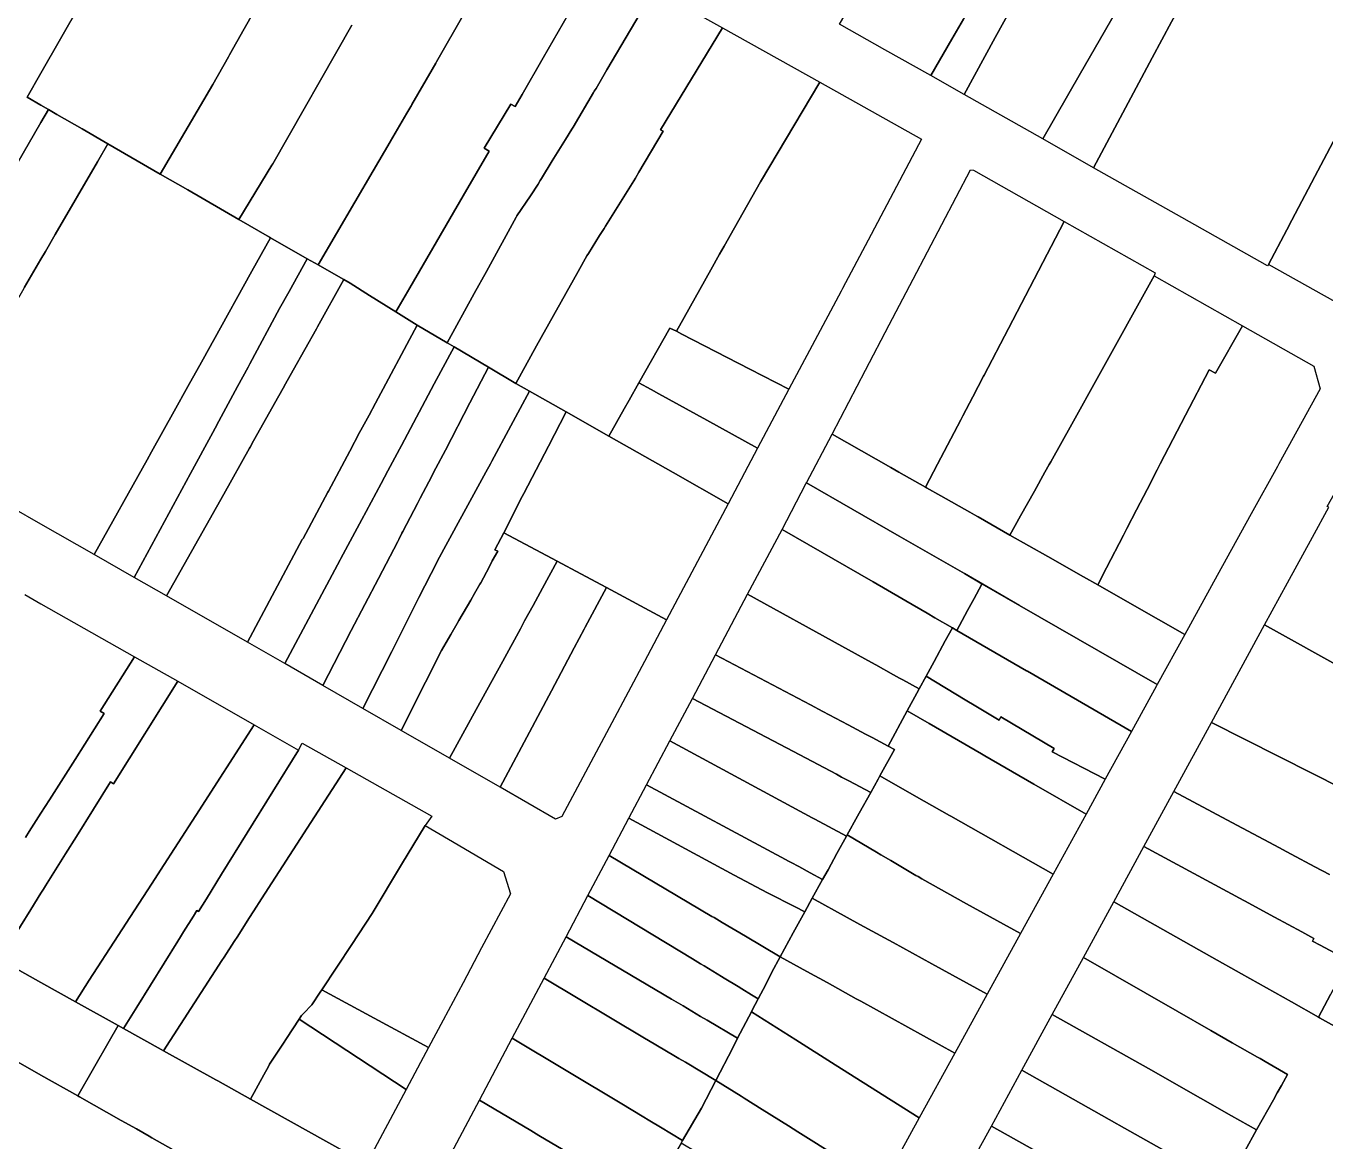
# Model space of a CAD drawing. Header units: metres. Extents: x 3 to 1005126, y 39 to 4383651.
# Drawn here: x 490904.7 to 491016.5, y 4371029.9 to 4371125.8 of the extents above; entities that cross this region are included whole.
import ezdxf

# ---------------------------------------------------------------- set-up
doc = ezdxf.new("R2010")
doc.units = ezdxf.units.M
doc.header["$MEASUREMENT"] = 0
doc.layers.add('TM_Llucmajor', color=7, linetype='Continuous')

msp = doc.modelspace()

# ---------------------------------------------------------------- linework, layer by layer
at = {"layer": 'TM_Llucmajor', "linetype": 'Continuous', "flags": 128}
for points in [[(490978.59, 4371123.79), (490974.69, 4371125.99), (490980.48, 4371135.8), (490982.63, 4371139.43), (490982.9, 4371139.89), (490984.62, 4371142.82), (490986.19, 4371145.47), (490988.19, 4371148.86), (490989.42, 4371150.95), (490996.12, 4371146.9), (490996.21, 4371146.85), (490997.52, 4371146.06), (490998.06, 4371145.73), (490998.74, 4371145.28), (490996.14, 4371140.86), (490993.57, 4371142.07), (490991.81, 4371138.87), (490991.14, 4371137.65), (490988.77, 4371133.34), (490987.62, 4371130.51), (490985.34, 4371126.42), (490984.34, 4371124.69), (490982.53, 4371121.56), (490978.59, 4371123.79)], [(490985.41, 4371119.93), (490982.53, 4371121.56), (490984.34, 4371124.69), (490985.34, 4371126.42), (490987.62, 4371130.51), (490988.77, 4371133.34), (490991.14, 4371137.65), (490991.81, 4371138.87), (490993.57, 4371142.07), (490996.14, 4371140.86), (490998.74, 4371145.28), (491002.57, 4371142.76), (490996.91, 4371133.64), (490995.89, 4371131.68), (490992.72, 4371133.32), (490991.81, 4371131.67), (490990.34, 4371128.99), (490990.16, 4371128.65), (490988.06, 4371124.83), (490985.41, 4371119.93)], [(490992.16, 4371116.12), (490985.41, 4371119.93), (490988.06, 4371124.83), (490990.16, 4371128.65), (490990.34, 4371128.99), (490991.81, 4371131.67), (490992.72, 4371133.32), (490995.89, 4371131.68), (490996.91, 4371133.64), (491002.57, 4371142.76), (491002.92, 4371142.53), (491006.07, 4371140.46), (491002.97, 4371135.01), (491002.24, 4371133.72), (491000.97, 4371131.5), (490999.18, 4371128.35), (490998.99, 4371128.01), (490997.44, 4371125.31), (490995.4, 4371121.76), (490992.16, 4371116.12)], [(490996.53, 4371113.64), (490992.16, 4371116.12), (490995.4, 4371121.76), (490997.44, 4371125.31), (490998.99, 4371128.01), (490999.18, 4371128.35), (491000.97, 4371131.5), (491002.24, 4371133.72), (491002.97, 4371135.01), (491006.07, 4371140.46), (491008.3, 4371138.99), (491009.61, 4371138.13), (491008.42, 4371135.91), (491006.78, 4371132.84), (491005.53, 4371130.5), (491003.67, 4371127.02), (491003.62, 4371126.92), (491003.23, 4371126.19), (491001.57, 4371123.08), (490996.53, 4371113.64)], [(490941.53, 4371098.22), (490940.94, 4371098.57), (490943.27, 4371102.81), (490944.31, 4371104.71), (490946.86, 4371109.37), (490946.94, 4371109.49), (490948.09, 4371111.22), (490948.76, 4371112.23), (490948.94, 4371112.53), (490949.04, 4371112.7), (490949.98, 4371114.22), (490951.12, 4371116.06), (490951.66, 4371116.94), (490951.77, 4371117.12), (490953.53, 4371120.12), (490953.59, 4371120.21), (490953.74, 4371120.46), (490954.67, 4371122.05), (490958.74, 4371128.96), (490964.62, 4371125.67), (490959.29, 4371116.89), (490959.51, 4371116.77), (490957.43, 4371113.25), (490957.16, 4371112.8), (490957.12, 4371112.73), (490954.55, 4371108.61), (490954.43, 4371108.41), (490954.05, 4371107.81), (490953.09, 4371106.27), (490952.96, 4371106.06), (490952.21, 4371104.72), (490948.63, 4371098.3), (490946.84, 4371095.08), (490944.49, 4371096.47), (490941.53, 4371098.22)], [(490948.02, 4371094.41), (490946.84, 4371095.08), (490948.63, 4371098.3), (490952.21, 4371104.72), (490952.96, 4371106.06), (490953.09, 4371106.27), (490954.05, 4371107.81), (490954.43, 4371108.41), (490954.55, 4371108.61), (490957.12, 4371112.73), (490957.16, 4371112.8), (490957.43, 4371113.25), (490959.51, 4371116.77), (490959.29, 4371116.89), (490964.62, 4371125.67), (490972.99, 4371120.99), (490967.87, 4371112.43), (490965.65, 4371108.47), (490964.76, 4371106.88), (490964.37, 4371106.19), (490963.62, 4371104.84), (490961.33, 4371100.76), (490960.65, 4371099.56), (490960.1, 4371099.84), (490957.43, 4371095.13), (490956.58, 4371093.64), (490956.16, 4371092.89), (490954.83, 4371090.55), (490951.16, 4371092.63), (490948.02, 4371094.41)], [(490966.97, 4371096.3), (490961.11, 4371099.32), (490960.65, 4371099.56), (490961.33, 4371100.76), (490963.62, 4371104.84), (490964.37, 4371106.19), (490964.76, 4371106.88), (490965.65, 4371108.47), (490967.87, 4371112.43), (490972.99, 4371120.99), (490981.74, 4371116.09), (490977.13, 4371107.4), (490974.93, 4371103.25), (490974.81, 4371103.02), (490972.32, 4371098.33), (490970.32, 4371094.57), (490966.97, 4371096.3)], [(490896.07, 4371088.66), (490890.96, 4371091.59), (490892.52, 4371094.28), (490895.7, 4371099.77), (490897.86, 4371103.49), (490899.32, 4371106), (490899.5, 4371106.32), (490899.77, 4371106.79), (490900.25, 4371107.61), (490900.78, 4371108.54), (490901.29, 4371109.41), (490906, 4371117.54), (490906.64, 4371118.65), (490907.38, 4371118.22), (490909.54, 4371116.97), (490911.76, 4371115.69), (490910.86, 4371114.13), (490907.23, 4371107.88), (490906.38, 4371106.43), (490906, 4371105.77), (490904.6, 4371103.36), (490904.42, 4371103.04), (490900.8, 4371096.81), (490896.07, 4371088.66)], [(490974.04, 4371090.72), (490976.92, 4371096.23), (490978.96, 4371100.13), (490981.01, 4371104.05), (490985.94, 4371113.45), (490986.2, 4371113.44), (490994.01, 4371109.02), (490989.2, 4371099.81), (490987.11, 4371095.79), (490987.06, 4371095.69), (490986.14, 4371093.93), (490985.28, 4371092.28), (490985.1, 4371091.94), (490983.11, 4371088.13), (490982.08, 4371086.15), (490979.79, 4371087.45), (490979.09, 4371087.85), (490974.04, 4371090.72)], [(490982.08, 4371086.15), (490983.11, 4371088.13), (490985.1, 4371091.94), (490985.28, 4371092.28), (490986.14, 4371093.93), (490987.06, 4371095.69), (490987.11, 4371095.79), (490989.2, 4371099.81), (490994.01, 4371109.02), (491001.84, 4371104.59), (491001.75, 4371104.34), (490996.98, 4371095.76), (490994.65, 4371091.58), (490992.84, 4371088.33), (490992.72, 4371088.11), (490992.34, 4371087.43), (490991.44, 4371085.82), (490990.25, 4371083.68), (490989.34, 4371082.03), (490986.59, 4371083.59), (490986.49, 4371083.65), (490985.89, 4371083.99), (490983.38, 4371085.41), (490982.17, 4371086.1), (490982.08, 4371086.15)], [(490914.03, 4371078.38), (490910.59, 4371080.35), (490915.13, 4371088.51), (490915.51, 4371089.19), (490917.46, 4371092.7), (490918.63, 4371094.8), (490919.81, 4371096.92), (490920.55, 4371098.25), (490920.73, 4371098.58), (490920.83, 4371098.76), (490924.15, 4371104.74), (490925.75, 4371107.61), (490928.91, 4371105.81), (490927.34, 4371102.98), (490926.53, 4371101.52), (490923.97, 4371096.77), (490923.81, 4371096.48), (490922.9, 4371094.8), (490921.3, 4371091.83), (490920.97, 4371091.23), (490920.77, 4371090.86), (490918.86, 4371087.32), (490914.03, 4371078.38)], [(490916.81, 4371076.79), (490914.03, 4371078.38), (490918.86, 4371087.32), (490920.77, 4371090.86), (490920.97, 4371091.23), (490921.3, 4371091.83), (490922.9, 4371094.8), (490923.81, 4371096.48), (490923.97, 4371096.77), (490926.53, 4371101.52), (490927.34, 4371102.98), (490928.91, 4371105.81), (490929.85, 4371105.28), (490931.99, 4371104.06), (490932.06, 4371104.01), (490929.79, 4371099.96), (490929.69, 4371099.78), (490927.69, 4371096.22), (490927.03, 4371095.04), (490926.83, 4371094.68), (490926.09, 4371093.36), (490925.94, 4371093.09), (490924.28, 4371090.14), (490923.98, 4371089.6), (490923.94, 4371089.51), (490921.72, 4371085.56), (490916.81, 4371076.79)], [(490923.76, 4371072.81), (490916.81, 4371076.79), (490921.72, 4371085.56), (490923.94, 4371089.51), (490923.98, 4371089.6), (490924.28, 4371090.14), (490925.94, 4371093.09), (490926.09, 4371093.36), (490926.83, 4371094.68), (490927.03, 4371095.04), (490927.69, 4371096.22), (490929.69, 4371099.78), (490929.79, 4371099.96), (490932.06, 4371104.01), (490932.58, 4371103.69), (490934.25, 4371102.65), (490936.53, 4371101.24), (490938.37, 4371100.09), (490934.77, 4371093.38), (490934.22, 4371092.35), (490933.52, 4371091.05), (490933.41, 4371090.85), (490932.56, 4371089.25), (490930.72, 4371085.81), (490930.67, 4371085.73), (490928.54, 4371081.74), (490928.48, 4371081.64), (490923.76, 4371072.81)], [(490989.34, 4371082.03), (490990.25, 4371083.68), (490991.44, 4371085.82), (490992.34, 4371087.43), (490992.72, 4371088.11), (490992.84, 4371088.33), (490994.65, 4371091.58), (490996.98, 4371095.76), (491001.75, 4371104.34), (491009.33, 4371100.04), (491007.01, 4371095.95), (491006.46, 4371096.26), (491004.43, 4371092.35), (491002.27, 4371088.16), (491001.99, 4371087.63), (491001.13, 4371085.96), (491000.23, 4371084.21), (490999.4, 4371082.6), (490999.09, 4371082.01), (490997.64, 4371079.2), (490996.89, 4371077.74), (490995.65, 4371078.44), (490992.59, 4371080.18), (490989.34, 4371082.03)], [(490926.97, 4371070.97), (490923.76, 4371072.81), (490928.48, 4371081.64), (490928.54, 4371081.74), (490930.67, 4371085.73), (490930.72, 4371085.81), (490932.56, 4371089.25), (490933.41, 4371090.85), (490933.52, 4371091.05), (490934.22, 4371092.35), (490934.77, 4371093.38), (490938.37, 4371100.09), (490940.94, 4371098.57), (490941.53, 4371098.22), (490939.83, 4371095.04), (490937, 4371089.73), (490936.83, 4371089.43), (490935.83, 4371087.55), (490935.26, 4371086.48), (490933.97, 4371084.07), (490933.59, 4371083.36), (490931.8, 4371080), (490931.74, 4371079.9), (490926.97, 4371070.97)], [(490967.64, 4371089.5), (490963.27, 4371091.91), (490959.13, 4371094.19), (490958.48, 4371094.55), (490957.43, 4371095.13), (490960.1, 4371099.84), (490960.65, 4371099.56), (490961.11, 4371099.32), (490966.97, 4371096.3), (490970.32, 4371094.57), (490967.64, 4371089.5)], [(490996.89, 4371077.74), (490997.64, 4371079.2), (490999.09, 4371082.01), (490999.4, 4371082.6), (491000.23, 4371084.21), (491001.13, 4371085.96), (491001.99, 4371087.63), (491002.27, 4371088.16), (491004.43, 4371092.35), (491006.46, 4371096.26), (491007.01, 4371095.95), (491009.33, 4371100.04), (491015.46, 4371096.56), (491016.02, 4371094.62), (491012.46, 4371088.16), (491012.34, 4371087.94), (491010.09, 4371083.86), (491007.17, 4371078.54), (491004.38, 4371073.48), (490999.85, 4371076.06), (490996.89, 4371077.74)], [(490930.23, 4371069.09), (490926.97, 4371070.97), (490931.74, 4371079.9), (490931.8, 4371080), (490933.59, 4371083.36), (490933.97, 4371084.07), (490935.26, 4371086.48), (490935.83, 4371087.55), (490936.83, 4371089.43), (490937, 4371089.73), (490939.83, 4371095.04), (490941.53, 4371098.22), (490944.49, 4371096.47), (490942.89, 4371093.4), (490940.78, 4371089.34), (490939.97, 4371087.78), (490939.36, 4371086.62), (490938.62, 4371085.19), (490938.38, 4371084.75), (490937.13, 4371082.35), (490937.05, 4371082.19), (490936.78, 4371081.66), (490936.69, 4371081.49), (490935.02, 4371078.28), (490932.69, 4371073.82), (490930.23, 4371069.09)], [(490933.69, 4371067.11), (490930.23, 4371069.09), (490932.69, 4371073.82), (490935.02, 4371078.28), (490936.69, 4371081.49), (490936.78, 4371081.66), (490937.05, 4371082.19), (490937.13, 4371082.35), (490938.38, 4371084.75), (490938.62, 4371085.19), (490939.36, 4371086.62), (490939.97, 4371087.78), (490940.78, 4371089.34), (490942.89, 4371093.4), (490944.49, 4371096.47), (490946.84, 4371095.08), (490948.02, 4371094.41), (490946.41, 4371091.44), (490944.77, 4371088.39), (490944.65, 4371088.16), (490944.26, 4371087.45), (490942.2, 4371083.65), (490942.06, 4371083.4), (490940.11, 4371079.8), (490940.07, 4371079.73), (490938.51, 4371076.65), (490938.28, 4371076.19), (490936.17, 4371072.01), (490933.69, 4371067.11)], [(490965.11, 4371084.73), (490960.37, 4371087.41), (490954.83, 4371090.55), (490956.16, 4371092.89), (490956.58, 4371093.64), (490957.43, 4371095.13), (490958.48, 4371094.55), (490959.13, 4371094.19), (490963.27, 4371091.91), (490967.64, 4371089.5), (490965.11, 4371084.73)], [(490936.99, 4371065.21), (490933.69, 4371067.11), (490936.17, 4371072.01), (490938.28, 4371076.19), (490938.51, 4371076.65), (490940.07, 4371079.73), (490940.11, 4371079.8), (490942.06, 4371083.4), (490942.2, 4371083.65), (490944.26, 4371087.45), (490944.65, 4371088.16), (490944.77, 4371088.39), (490946.41, 4371091.44), (490948.02, 4371094.41), (490951.16, 4371092.63), (490949.65, 4371089.69), (490947.54, 4371085.6), (490947.4, 4371085.34), (490945.8, 4371082.23), (490945.04, 4371080.76), (490945.28, 4371080.65), (490944.82, 4371079.8), (490944.55, 4371079.28), (490943.82, 4371077.93), (490943.75, 4371077.8), (490943.29, 4371077), (490942.96, 4371076.44), (490941.94, 4371074.68), (490941.79, 4371074.42), (490941.24, 4371073.46), (490940.44, 4371072.09), (490939.08, 4371069.37), (490936.99, 4371065.21)], [(490950.4, 4371079.78), (490945.8, 4371082.23), (490947.4, 4371085.34), (490947.54, 4371085.6), (490949.65, 4371089.69), (490951.16, 4371092.63), (490954.83, 4371090.55), (490960.37, 4371087.41), (490965.11, 4371084.73), (490961.49, 4371077.91), (490959.81, 4371074.75), (490954.63, 4371077.52), (490952.44, 4371078.69), (490950.4, 4371079.78)], [(491011.24, 4371074.3), (491013.22, 4371077.93), (491015.36, 4371081.86), (491016.75, 4371084.42), (491016.62, 4371084.49), (491021.62, 4371093.35), (491029.38, 4371088.96), (491023.94, 4371080.73), (491024.31, 4371080.46), (491022.71, 4371077.71), (491020.52, 4371073.94), (491018.41, 4371070.32), (491011.24, 4371074.3)], [(490979.81, 4371081.94), (490971.84, 4371086.53), (490974.04, 4371090.72), (490979.09, 4371087.85), (490979.79, 4371087.45), (490982.08, 4371086.15), (490982.17, 4371086.1), (490983.38, 4371085.41), (490985.89, 4371083.99), (490986.49, 4371083.65), (490986.59, 4371083.59), (490989.34, 4371082.03), (490992.59, 4371080.18), (490995.65, 4371078.44), (490996.89, 4371077.74), (490999.85, 4371076.06), (491004.38, 4371073.48), (491002, 4371069.16), (490990.16, 4371075.98), (490985.42, 4371078.71), (490979.81, 4371081.94)], [(490986.88, 4371077.74), (490986.25, 4371076.56), (490985.7, 4371075.55), (490984.77, 4371073.83), (490984.39, 4371074.05), (490982.89, 4371074.92), (490982.23, 4371075.3), (490980.37, 4371076.38), (490980.04, 4371076.57), (490977.56, 4371078), (490969.74, 4371082.52), (490971.79, 4371086.43), (490971.84, 4371086.53), (490979.81, 4371081.94), (490985.42, 4371078.71), (490986.93, 4371077.84), (490986.88, 4371077.74)], [(490966.78, 4371076.94), (490969.74, 4371082.52), (490977.56, 4371078), (490980.04, 4371076.57), (490980.37, 4371076.38), (490982.23, 4371075.3), (490982.89, 4371074.92), (490984.39, 4371074.05), (490983.78, 4371072.94), (490982.81, 4371071.16), (490982.12, 4371069.89), (490981.53, 4371068.8), (490980.12, 4371069.58), (490979.85, 4371069.73), (490979.33, 4371070.01), (490977.79, 4371070.86), (490977.44, 4371071.06), (490974.89, 4371072.47), (490966.78, 4371076.94)], [(490941.15, 4371062.82), (490936.99, 4371065.21), (490939.08, 4371069.37), (490940.44, 4371072.09), (490941.24, 4371073.46), (490941.79, 4371074.42), (490941.94, 4371074.68), (490942.96, 4371076.44), (490943.29, 4371077), (490943.75, 4371077.8), (490943.82, 4371077.93), (490944.55, 4371079.28), (490944.82, 4371079.8), (490945.28, 4371080.65), (490945.04, 4371080.76), (490945.8, 4371082.23), (490950.4, 4371079.78), (490949.13, 4371077.45), (490948.32, 4371075.97), (490947.6, 4371074.65), (490947.23, 4371073.97), (490945.71, 4371071.18), (490943.43, 4371067.01), (490941.15, 4371062.82)], [(490945.49, 4371060.33), (490941.15, 4371062.82), (490943.43, 4371067.01), (490945.71, 4371071.18), (490947.23, 4371073.97), (490947.6, 4371074.65), (490948.32, 4371075.97), (490949.13, 4371077.45), (490950.4, 4371079.78), (490952.44, 4371078.69), (490954.63, 4371077.52), (490952.81, 4371074.1), (490952.71, 4371073.92), (490951.87, 4371072.32), (490949.91, 4371068.64), (490947.79, 4371064.65), (490945.49, 4371060.33)], [(490955.1, 4371065.88), (490950.81, 4371057.8), (490950.26, 4371057.59), (490945.49, 4371060.33), (490947.79, 4371064.65), (490949.91, 4371068.64), (490951.87, 4371072.32), (490952.71, 4371073.92), (490952.81, 4371074.1), (490954.63, 4371077.52), (490959.81, 4371074.75), (490957.9, 4371071.16), (490955.1, 4371065.88)], [(490964.01, 4371071.71), (490966.78, 4371076.94), (490974.89, 4371072.47), (490977.44, 4371071.06), (490977.79, 4371070.86), (490979.33, 4371070.01), (490979.85, 4371069.73), (490980.12, 4371069.58), (490981.53, 4371068.8), (490981.33, 4371068.44), (490980.5, 4371066.9), (490978.86, 4371063.88), (490977.48, 4371064.61), (490976.91, 4371064.91), (490975.43, 4371065.69), (490973.24, 4371066.84), (490972.17, 4371067.41), (490964.01, 4371071.71)], [(490986.88, 4371077.74), (490986.93, 4371077.84), (490990.16, 4371075.98), (491002, 4371069.16), (491001.95, 4371069.06), (490999.79, 4371065.14), (490990.85, 4371070.31), (490990.76, 4371070.36), (490984.77, 4371073.83), (490985.7, 4371075.55), (490986.25, 4371076.56), (490986.88, 4371077.74)], [(490982.12, 4371069.89), (490982.81, 4371071.16), (490983.78, 4371072.94), (490984.39, 4371074.05), (490984.77, 4371073.83), (490990.76, 4371070.36), (490990.85, 4371070.31), (490999.79, 4371065.14), (490997.53, 4371061.02), (490992.97, 4371063.37), (490993.13, 4371063.67), (490988.56, 4371066.39), (490988.4, 4371066.1), (490986.39, 4371067.31), (490985.48, 4371067.86), (490982.12, 4371069.89)], [(491006.67, 4371065.91), (491011.24, 4371074.3), (491018.41, 4371070.32), (491019.54, 4371069.69), (491019.32, 4371069.26), (491020.49, 4371068.66), (491022.12, 4371067.83), (491023.97, 4371066.91), (491026.14, 4371065.63), (491029.22, 4371063.81), (491027.73, 4371062.09), (491027.67, 4371062.02), (491027.33, 4371061.63), (491025.6, 4371059.62), (491025, 4371058.69), (491023.74, 4371056.72), (491022.39, 4371057.53), (491020.2, 4371058.84), (491018.83, 4371059.66), (491018.54, 4371059.84), (491017.89, 4371060.23), (491017.8, 4371060.28), (491015.36, 4371061.51), (491006.67, 4371065.91)], [(490962.03, 4371067.98), (490964.01, 4371071.71), (490972.17, 4371067.41), (490973.24, 4371066.84), (490975.43, 4371065.69), (490976.91, 4371064.91), (490977.48, 4371064.61), (490978.86, 4371063.88), (490979.41, 4371063.59), (490978.15, 4371061.31), (490978.01, 4371061.04), (490977.37, 4371059.89), (490975.49, 4371060.88), (490974.86, 4371061.21), (490974.41, 4371061.45), (490971.27, 4371063.11), (490962.03, 4371067.98)], [(490902.45, 4371045.5), (490905.13, 4371049.81), (490906, 4371051.21), (490906.22, 4371051.57), (490906.4, 4371051.85), (490907.26, 4371053.23), (490908.11, 4371054.59), (490909.05, 4371056.1), (490911.97, 4371060.8), (490912.24, 4371060.63), (490917.76, 4371069.45), (490924.33, 4371065.69), (490919.32, 4371057.91), (490916.28, 4371053.2), (490915.56, 4371052.09), (490914.02, 4371049.7), (490912.65, 4371047.58), (490910.16, 4371043.72), (490908.97, 4371041.87), (490906, 4371043.52), (490903.69, 4371044.81), (490902.45, 4371045.5)], [(490980.5, 4371066.9), (490981.33, 4371068.44), (490981.53, 4371068.8), (490982.12, 4371069.89), (490985.48, 4371067.86), (490986.39, 4371067.31), (490988.4, 4371066.1), (490988.56, 4371066.39), (490993.13, 4371063.67), (490992.97, 4371063.37), (490997.53, 4371061.02), (490995.88, 4371058.01), (490991.4, 4371060.61), (490987.18, 4371063.04), (490986.89, 4371063.21), (490982.39, 4371065.81), (490980.5, 4371066.9)], [(490960.1, 4371064.33), (490962.03, 4371067.98), (490971.27, 4371063.11), (490974.41, 4371061.45), (490974.86, 4371061.21), (490975.49, 4371060.88), (490977.37, 4371059.89), (490976.38, 4371058.1), (490976.24, 4371057.84), (490975.35, 4371056.23), (490975.28, 4371056.11), (490972.56, 4371057.58), (490972.33, 4371057.71), (490960.1, 4371064.33)], [(490978.15, 4371061.31), (490979.41, 4371063.59), (490978.86, 4371063.88), (490980.5, 4371066.9), (490982.39, 4371065.81), (490986.89, 4371063.21), (490987.18, 4371063.04), (490991.4, 4371060.61), (490995.88, 4371058.01), (490993.04, 4371052.84), (490984.24, 4371057.85), (490984.13, 4371057.91), (490981.97, 4371059.13), (490980.5, 4371059.97), (490978.15, 4371061.31)], [(490908.97, 4371041.87), (490910.16, 4371043.72), (490912.65, 4371047.58), (490914.02, 4371049.7), (490915.56, 4371052.09), (490916.28, 4371053.2), (490919.32, 4371057.91), (490924.33, 4371065.69), (490928.14, 4371063.52), (490921.54, 4371052.85), (490920.24, 4371050.74), (490919.55, 4371049.63), (490919.41, 4371049.72), (490919.12, 4371049.25), (490918.27, 4371047.88), (490918, 4371047.46), (490917.77, 4371047.09), (490914.24, 4371041.4), (490913.1, 4371039.57), (490912.64, 4371039.83), (490908.97, 4371041.87)], [(490913.1, 4371039.57), (490914.24, 4371041.4), (490917.77, 4371047.09), (490918, 4371047.46), (490918.27, 4371047.88), (490919.12, 4371049.25), (490919.41, 4371049.72), (490919.55, 4371049.63), (490920.24, 4371050.74), (490921.54, 4371052.85), (490928.14, 4371063.52), (490928.48, 4371064.12), (490932.26, 4371062), (490924.98, 4371050.73), (490924.32, 4371049.7), (490923.89, 4371049.04), (490922.92, 4371047.53), (490922.62, 4371047.07), (490921.75, 4371045.72), (490921.56, 4371045.43), (490916.54, 4371037.66), (490916.33, 4371037.78), (490913.1, 4371039.57)], [(490958.09, 4371060.53), (490960.1, 4371064.33), (490972.33, 4371057.71), (490972.56, 4371057.58), (490975.28, 4371056.11), (490974.46, 4371054.62), (490973.69, 4371053.23), (490973.23, 4371052.4), (490972.15, 4371052.98), (490971.19, 4371053.5), (490970.52, 4371053.86), (490970.3, 4371053.98), (490970.03, 4371054.12), (490958.09, 4371060.53)], [(490916.54, 4371037.66), (490921.56, 4371045.43), (490921.75, 4371045.72), (490922.62, 4371047.07), (490922.92, 4371047.53), (490923.89, 4371049.04), (490924.32, 4371049.7), (490924.98, 4371050.73), (490932.26, 4371062), (490939.63, 4371057.85), (490939.03, 4371057.03), (490937.02, 4371053.69), (490934.48, 4371049.46), (490932.73, 4371046.8), (490930.16, 4371042.91), (490930.01, 4371042.69), (490929.31, 4371041.62), (490928.57, 4371040.85), (490928.41, 4371040.68), (490928.21, 4371040.37), (490927.13, 4371038.72), (490926.86, 4371038.31), (490925.67, 4371036.5), (490925.57, 4371036.31), (490925.17, 4371035.59), (490924.01, 4371033.5), (490921.2, 4371035.07), (490921.04, 4371035.16), (490916.54, 4371037.66)], [(490975.35, 4371056.23), (490976.24, 4371057.84), (490976.38, 4371058.1), (490977.37, 4371059.89), (490978.01, 4371061.04), (490978.15, 4371061.31), (490980.5, 4371059.97), (490981.97, 4371059.13), (490984.13, 4371057.91), (490984.24, 4371057.85), (490993.04, 4371052.84), (490990.24, 4371047.74), (490985.61, 4371050.31), (490981.75, 4371052.46), (490981.43, 4371052.64), (490981.25, 4371052.74), (490979.09, 4371054.02), (490978.22, 4371054.53), (490977.85, 4371054.75), (490975.35, 4371056.23)], [(490956.56, 4371057.66), (490958.09, 4371060.53), (490970.03, 4371054.12), (490970.3, 4371053.98), (490970.52, 4371053.86), (490971.19, 4371053.5), (490972.15, 4371052.98), (490973.23, 4371052.4), (490972.34, 4371050.78), (490971.69, 4371049.61), (490970.87, 4371050.03), (490968.49, 4371051.24), (490965.62, 4371052.78), (490956.56, 4371057.66)], [(490930.16, 4371042.91), (490932.73, 4371046.8), (490934.48, 4371049.46), (490937.02, 4371053.69), (490939.03, 4371057.03), (490941.05, 4371055.85), (490945.77, 4371053.09), (490946.38, 4371051.17), (490943.89, 4371046.5), (490942.3, 4371043.51), (490940.59, 4371040.3), (490939.33, 4371037.93), (490934.66, 4371040.47), (490930.16, 4371042.91)], [(490954.87, 4371054.46), (490956.56, 4371057.66), (490965.62, 4371052.78), (490968.49, 4371051.24), (490970.87, 4371050.03), (490971.69, 4371049.61), (490970.69, 4371047.8), (490969.57, 4371045.75), (490966.59, 4371047.51), (490964.58, 4371048.7), (490963.9, 4371049.11), (490963.71, 4371049.22), (490954.87, 4371054.46)], [(490972.34, 4371050.78), (490973.23, 4371052.4), (490973.69, 4371053.23), (490974.46, 4371054.62), (490975.28, 4371056.11), (490975.35, 4371056.23), (490977.85, 4371054.75), (490978.22, 4371054.53), (490979.09, 4371054.02), (490981.25, 4371052.74), (490981.43, 4371052.64), (490981.75, 4371052.46), (490985.61, 4371050.31), (490990.24, 4371047.74), (490987.38, 4371042.52), (490982.61, 4371045.14), (490979.28, 4371046.97), (490978.91, 4371047.17), (490976.44, 4371048.53), (490975.35, 4371049.13), (490972.34, 4371050.78)], [(490998.26, 4371050.48), (491000.86, 4371055.24), (491009.44, 4371050.6), (491009.52, 4371050.55), (491012.09, 4371049.16), (491014.44, 4371047.89), (491015.48, 4371047.33), (491015.36, 4371047.09), (491016.02, 4371046.74), (491018.48, 4371045.41), (491016.9, 4371042.49), (491015.86, 4371040.56), (491013.55, 4371041.86), (491009.24, 4371044.29), (491006.7, 4371045.72), (490998.26, 4371050.48)], [(490953.04, 4371051.01), (490954.87, 4371054.46), (490963.71, 4371049.22), (490963.9, 4371049.11), (490964.58, 4371048.7), (490966.59, 4371047.51), (490969.57, 4371045.75), (490968.87, 4371044.41), (490968.33, 4371043.36), (490967.69, 4371042.13), (490967.12, 4371042.48), (490966.28, 4371042.99), (490965.96, 4371043.18), (490964.77, 4371043.9), (490964.54, 4371044.04), (490963.03, 4371044.96), (490962.72, 4371045.15), (490962.04, 4371045.56), (490953.04, 4371051.01)], [(490951.16, 4371047.47), (490953.04, 4371051.01), (490962.04, 4371045.56), (490962.72, 4371045.15), (490963.03, 4371044.96), (490964.54, 4371044.04), (490964.77, 4371043.9), (490965.96, 4371043.18), (490966.28, 4371042.99), (490967.12, 4371042.48), (490967.69, 4371042.13), (490967.17, 4371041.14), (490967.1, 4371041.01), (490965.92, 4371038.73), (490963.29, 4371040.29), (490962.73, 4371040.62), (490961.22, 4371041.51), (490960.23, 4371042.1), (490951.16, 4371047.47)], [(490969.57, 4371045.75), (490970.69, 4371047.8), (490971.69, 4371049.61), (490972.34, 4371050.78), (490975.35, 4371049.13), (490976.44, 4371048.53), (490978.91, 4371047.17), (490979.28, 4371046.97), (490982.61, 4371045.14), (490987.38, 4371042.52), (490984.59, 4371037.44), (490976.5, 4371041.92), (490976.1, 4371042.14), (490973.61, 4371043.52), (490971.88, 4371044.47), (490969.57, 4371045.75)], [(490949.27, 4371043.89), (490951.16, 4371047.47), (490960.23, 4371042.1), (490961.22, 4371041.51), (490962.73, 4371040.62), (490963.29, 4371040.29), (490965.92, 4371038.73), (490965.5, 4371037.92), (490964.04, 4371035.11), (490961.42, 4371036.67), (490960.86, 4371037), (490960.42, 4371037.26), (490958.25, 4371038.55), (490957.92, 4371038.75), (490949.27, 4371043.89)], [(490967.1, 4371041.01), (490967.17, 4371041.14), (490967.69, 4371042.13), (490968.33, 4371043.36), (490968.87, 4371044.41), (490969.57, 4371045.75), (490971.88, 4371044.47), (490973.61, 4371043.52), (490976.1, 4371042.14), (490976.5, 4371041.92), (490984.59, 4371037.44), (490981.54, 4371031.89), (490974.31, 4371036.46), (490970.92, 4371038.6), (490967.1, 4371041.01)], [(490992.98, 4371040.79), (490995.65, 4371045.68), (491003.72, 4371041.06), (491006.61, 4371039.41), (491008.46, 4371038.34), (491010.64, 4371037.1), (491010.85, 4371036.98), (491011.3, 4371036.72), (491013.21, 4371035.62), (491012.69, 4371034.68), (491012.33, 4371034.03), (491012, 4371033.43), (491010.55, 4371030.85), (491008.39, 4371032.07), (491005.73, 4371033.58), (491001.24, 4371036.12), (490992.98, 4371040.79)], [(490946.53, 4371038.73), (490949.27, 4371043.89), (490957.92, 4371038.75), (490958.25, 4371038.55), (490960.42, 4371037.26), (490960.86, 4371037), (490961.42, 4371036.67), (490964.04, 4371035.11), (490962.8, 4371032.73), (490961.19, 4371029.95), (490959.29, 4371031.09), (490958.38, 4371031.63), (490957.7, 4371032.04), (490955.96, 4371033.08), (490946.53, 4371038.73)], [(490928.21, 4371040.37), (490928.41, 4371040.68), (490928.57, 4371040.85), (490929.31, 4371041.62), (490930.01, 4371042.69), (490930.16, 4371042.91), (490934.66, 4371040.47), (490939.33, 4371037.93), (490938.65, 4371036.66), (490937.41, 4371034.33), (490928.21, 4371040.37)], [(490924.01, 4371033.5), (490925.17, 4371035.59), (490925.57, 4371036.31), (490925.67, 4371036.5), (490926.86, 4371038.31), (490927.13, 4371038.72), (490928.21, 4371040.37), (490937.41, 4371034.33), (490934.01, 4371027.94), (490924.01, 4371033.5)], [(490964.04, 4371035.11), (490965.5, 4371037.92), (490965.92, 4371038.73), (490967.1, 4371041.01), (490970.92, 4371038.6), (490974.31, 4371036.46), (490981.54, 4371031.89), (490978.38, 4371026.13), (490971.09, 4371030.69), (490970.29, 4371031.2), (490968.04, 4371032.6), (490966.47, 4371033.59), (490966.21, 4371033.75), (490964.04, 4371035.11)], [(490990.36, 4371035.98), (490992.98, 4371040.79), (491001.24, 4371036.12), (491005.73, 4371033.58), (491008.39, 4371032.07), (491010.55, 4371030.85), (491009.54, 4371029.03), (491007.89, 4371026.09), (491005.49, 4371027.44), (491005.11, 4371027.66), (491003.94, 4371028.32), (491002.39, 4371029.2), (490998.74, 4371031.25), (490998.54, 4371031.37), (490990.36, 4371035.98)], [(490909.16, 4371033.77), (490911.86, 4371038.47), (490912.64, 4371039.83), (490913.1, 4371039.57), (490916.33, 4371037.78), (490916.54, 4371037.66), (490921.04, 4371035.16), (490921.2, 4371035.07), (490924.01, 4371033.5), (490934.01, 4371027.94), (490930.66, 4371021.66), (490915.55, 4371030.17), (490915.3, 4371030.31), (490914.21, 4371030.93), (490912.89, 4371031.67), (490909.31, 4371033.69), (490909.16, 4371033.77)], [(490943.71, 4371033.42), (490946.53, 4371038.73), (490955.96, 4371033.08), (490957.7, 4371032.04), (490958.38, 4371031.63), (490959.29, 4371031.09), (490961.19, 4371029.95), (490961.06, 4371029.72), (490959.78, 4371027.51), (490959.67, 4371027.31), (490959.08, 4371026.29), (490959.02, 4371026.18), (490958.21, 4371024.79), (490956.22, 4371025.97), (490952.56, 4371028.16), (490952.35, 4371028.28), (490951.9, 4371028.55), (490948.83, 4371030.37), (490948.12, 4371030.79), (490943.71, 4371033.42)], [(490987.74, 4371031.18), (490990.36, 4371035.98), (490998.54, 4371031.37), (490998.74, 4371031.25), (491002.39, 4371029.2), (491003.94, 4371028.32), (491005.11, 4371027.66), (491005.49, 4371027.44), (491007.89, 4371026.09), (491006.82, 4371024.18), (491005.23, 4371021.33), (491002.11, 4371023.08), (490999.7, 4371024.44), (490998.7, 4371025.01), (490998.59, 4371025.07), (490996.03, 4371026.51), (490987.74, 4371031.18)], [(490961.06, 4371029.72), (490961.19, 4371029.95), (490962.8, 4371032.73), (490964.04, 4371035.11), (490966.21, 4371033.75), (490966.47, 4371033.59), (490968.04, 4371032.6), (490970.29, 4371031.2), (490971.09, 4371030.69), (490978.38, 4371026.13), (490975.6, 4371021.06), (490967.48, 4371025.9), (490967.35, 4371025.98), (490964.96, 4371027.39), (490964.04, 4371027.94), (490963.76, 4371028.11), (490961.06, 4371029.72)], [(490941.05, 4371028.39), (490943.71, 4371033.42), (490948.12, 4371030.79), (490948.83, 4371030.37), (490951.9, 4371028.55), (490952.35, 4371028.28), (490952.56, 4371028.16), (490956.22, 4371025.97), (490958.21, 4371024.79), (490957.08, 4371022.68), (490957.03, 4371022.58), (490956.45, 4371021.52), (490955.56, 4371019.85), (490954.03, 4371020.75), (490953.81, 4371020.88), (490951.79, 4371022.07), (490951.57, 4371022.19), (490951.03, 4371022.51), (490949.9, 4371023.18), (490941.05, 4371028.39)], [(490985.12, 4371026.38), (490987.74, 4371031.18), (490996.03, 4371026.51), (490998.59, 4371025.07), (490998.7, 4371025.01), (490999.7, 4371024.44), (491002.11, 4371023.08), (491005.23, 4371021.33), (491003.76, 4371018.71), (491002.55, 4371016.55), (491000.79, 4371017.54), (491000.56, 4371017.67), (490998.8, 4371018.66), (490997.25, 4371019.54), (490997.16, 4371019.59), (490997.01, 4371019.67), (490993.35, 4371021.74), (490985.12, 4371026.38)]]:
    msp.add_lwpolyline(points, close=True, dxfattribs=at)
for points in [[(491017.92, 4371117.32), (491015.56, 4371112.87), (491013.57, 4371109.11), (491013.14, 4371108.29), (491011.56, 4371105.32), (491011.49, 4371105.19), (491004.11, 4371109.36), (491004.11, 4371109.36), (490996.53, 4371113.64), (491001.57, 4371123.08), (491003.23, 4371126.19), (491003.62, 4371126.92), (491003.67, 4371127.02), (491005.53, 4371130.5), (491006.78, 4371132.84), (491008.42, 4371135.91), (491009.61, 4371138.13), (491013.22, 4371135.75), (491020.7, 4371144.99)], [(490904.35, 4371130.58), (490906, 4371129.62), (490909.37, 4371127.67), (490906, 4371121.77), (490904.82, 4371119.71), (490906, 4371119.02), (490906.64, 4371118.65), (490906, 4371117.54), (490901.29, 4371109.41)], [(490952.64, 4371129.08), (490949.19, 4371123.08), (490947.39, 4371119.95), (490946.78, 4371118.89), (490946.4, 4371119.1), (490944.13, 4371115.31), (490944.56, 4371115.06), (490942.32, 4371111.21), (490937.72, 4371103.29), (490936.53, 4371101.24), (490934.25, 4371102.65), (490932.58, 4371103.69), (490932.06, 4371104.01), (490932.06, 4371104.01), (490931.99, 4371104.06), (490929.85, 4371105.28), (490934.57, 4371113.36), (490936.03, 4371115.85), (490936.07, 4371115.92), (490937.47, 4371118.32), (490937.82, 4371118.91), (490937.86, 4371118.98), (490937.91, 4371119.07), (490939.64, 4371122.1), (490939.95, 4371122.64), (490940.01, 4371122.75), (490942.4, 4371126.92)], [(490958.74, 4371128.96), (490954.67, 4371122.05), (490953.74, 4371120.46), (490953.59, 4371120.21), (490953.53, 4371120.12), (490951.77, 4371117.12), (490951.66, 4371116.94), (490951.12, 4371116.06), (490949.98, 4371114.22), (490949.04, 4371112.7), (490948.94, 4371112.53), (490948.76, 4371112.23), (490948.09, 4371111.22), (490946.94, 4371109.49), (490946.86, 4371109.37), (490944.31, 4371104.71), (490943.27, 4371102.81), (490940.94, 4371098.57), (490938.37, 4371100.09), (490938.37, 4371100.09), (490936.53, 4371101.24), (490937.72, 4371103.29), (490942.32, 4371111.21), (490944.56, 4371115.06), (490944.13, 4371115.31), (490946.4, 4371119.1), (490946.78, 4371118.89), (490947.39, 4371119.95), (490949.19, 4371123.08), (490952.64, 4371129.08)], [(490924.31, 4371127.05), (490923.48, 4371125.58), (490922.22, 4371123.35), (490922.18, 4371123.28), (490922.12, 4371123.17), (490920.78, 4371120.79), (490916.26, 4371113.08), (490911.76, 4371115.69), (490909.54, 4371116.97), (490907.38, 4371118.22), (490906.64, 4371118.65), (490906, 4371119.02), (490906, 4371119.02), (490904.82, 4371119.71), (490906, 4371121.77), (490909.37, 4371127.67)], [(490932.73, 4371125.91), (490925.94, 4371113.98), (490925.87, 4371113.86), (490923.01, 4371109.17), (490918.62, 4371111.72), (490918.62, 4371111.72), (490916.26, 4371113.08), (490920.78, 4371120.79), (490922.12, 4371123.17), (490922.18, 4371123.28), (490922.22, 4371123.35), (490923.48, 4371125.58), (490924.31, 4371127.05)], [(490942.4, 4371126.92), (490940.01, 4371122.75), (490939.95, 4371122.64), (490939.64, 4371122.1), (490937.91, 4371119.07), (490937.86, 4371118.98), (490937.82, 4371118.91), (490937.47, 4371118.32), (490936.07, 4371115.92), (490936.03, 4371115.85), (490934.57, 4371113.36), (490929.85, 4371105.28), (490928.91, 4371105.81), (490925.75, 4371107.61), (490925.65, 4371107.67), (490925.65, 4371107.67), (490923.01, 4371109.17), (490925.87, 4371113.86), (490925.94, 4371113.98), (490932.73, 4371125.91)], [(491022.89, 4371098.97), (491011.56, 4371105.32), (491013.14, 4371108.29), (491013.57, 4371109.11), (491015.56, 4371112.87), (491017.92, 4371117.32)], [(490904.6, 4371103.36), (490906, 4371105.77), (490906.38, 4371106.43), (490907.23, 4371107.88), (490910.86, 4371114.13), (490911.76, 4371115.69), (490916.26, 4371113.08), (490918.62, 4371111.72), (490923.01, 4371109.17), (490925.65, 4371107.67), (490925.75, 4371107.61), (490924.15, 4371104.74), (490920.83, 4371098.76), (490920.73, 4371098.58), (490920.55, 4371098.25), (490919.81, 4371096.92), (490918.63, 4371094.8), (490917.46, 4371092.7), (490915.51, 4371089.19), (490915.13, 4371088.51), (490910.59, 4371080.35), (490906, 4371082.98), (490906, 4371082.98), (490903.51, 4371084.4)], [(490904.61, 4371076.91), (490906, 4371076.12), (490914.04, 4371071.56), (490911.09, 4371066.89), (490911.44, 4371066.67), (490908.94, 4371062.73), (490906.73, 4371059.25), (490906, 4371058.1), (490904.99, 4371056.52), (490904.66, 4371056)], [(490904.66, 4371056), (490904.99, 4371056.52), (490906, 4371058.1), (490906.73, 4371059.25), (490908.94, 4371062.73), (490911.44, 4371066.67), (490911.09, 4371066.89), (490914.04, 4371071.56), (490917.76, 4371069.45), (490912.24, 4371060.63), (490911.97, 4371060.8), (490909.05, 4371056.1), (490908.11, 4371054.59), (490907.26, 4371053.23), (490906.4, 4371051.85), (490906.22, 4371051.57), (490906, 4371051.21), (490905.13, 4371049.81), (490902.45, 4371045.5)], [(491016.82, 4371052.82), (491015.56, 4371053.49), (491013.52, 4371054.58), (491012.08, 4371055.35), (491008.43, 4371057.3), (491003.43, 4371059.96), (491003.43, 4371059.96), (491006.67, 4371065.91), (491015.36, 4371061.51), (491017.8, 4371060.28)], [(491018.48, 4371045.41), (491016.02, 4371046.74), (491015.36, 4371047.09), (491015.48, 4371047.33), (491014.44, 4371047.89), (491012.09, 4371049.16), (491009.52, 4371050.55), (491009.44, 4371050.6), (491000.86, 4371055.24), (491000.86, 4371055.24), (491003.43, 4371059.96), (491008.43, 4371057.3), (491012.08, 4371055.35), (491013.52, 4371054.58), (491015.56, 4371053.49), (491016.82, 4371052.82)], [(491009.54, 4371029.03), (491010.55, 4371030.85), (491012, 4371033.43), (491012.33, 4371034.03), (491012.69, 4371034.68), (491013.21, 4371035.62), (491011.3, 4371036.72), (491010.85, 4371036.98), (491010.64, 4371037.1), (491008.46, 4371038.34), (491006.61, 4371039.41), (491003.72, 4371041.06), (490995.65, 4371045.68), (490995.65, 4371045.68), (490998.26, 4371050.48), (491006.7, 4371045.72), (491009.24, 4371044.29), (491013.55, 4371041.86), (491015.86, 4371040.56), (491015.96, 4371040.5), (491019.51, 4371038.5), (491022.27, 4371036.95), (491020.48, 4371033.73), (491008.94, 4371013.01)], [(490903.69, 4371044.81), (490906, 4371043.52), (490908.97, 4371041.87), (490912.64, 4371039.83), (490911.86, 4371038.47), (490909.16, 4371033.77), (490906, 4371035.56), (490900.25, 4371038.82)], [(491019.51, 4371038.5), (491015.96, 4371040.5), (491015.86, 4371040.56), (491016.9, 4371042.49)], [(490900.25, 4371038.82), (490906, 4371035.56), (490909.16, 4371033.77), (490909.31, 4371033.69), (490912.89, 4371031.67), (490914.21, 4371030.93), (490915.3, 4371030.31), (490915.55, 4371030.17), (490930.66, 4371021.66), (490927.44, 4371015.59), (490915.15, 4371022.61), (490912.26, 4371024.27), (490911.29, 4371024.83), (490910.9, 4371025.05), (490908.99, 4371026.15), (490906, 4371027.86), (490905.06, 4371028.4), (490902.56, 4371029.83)]]:
    msp.add_lwpolyline(points, dxfattribs=at)

doc.saveas('drawing.dxf')
